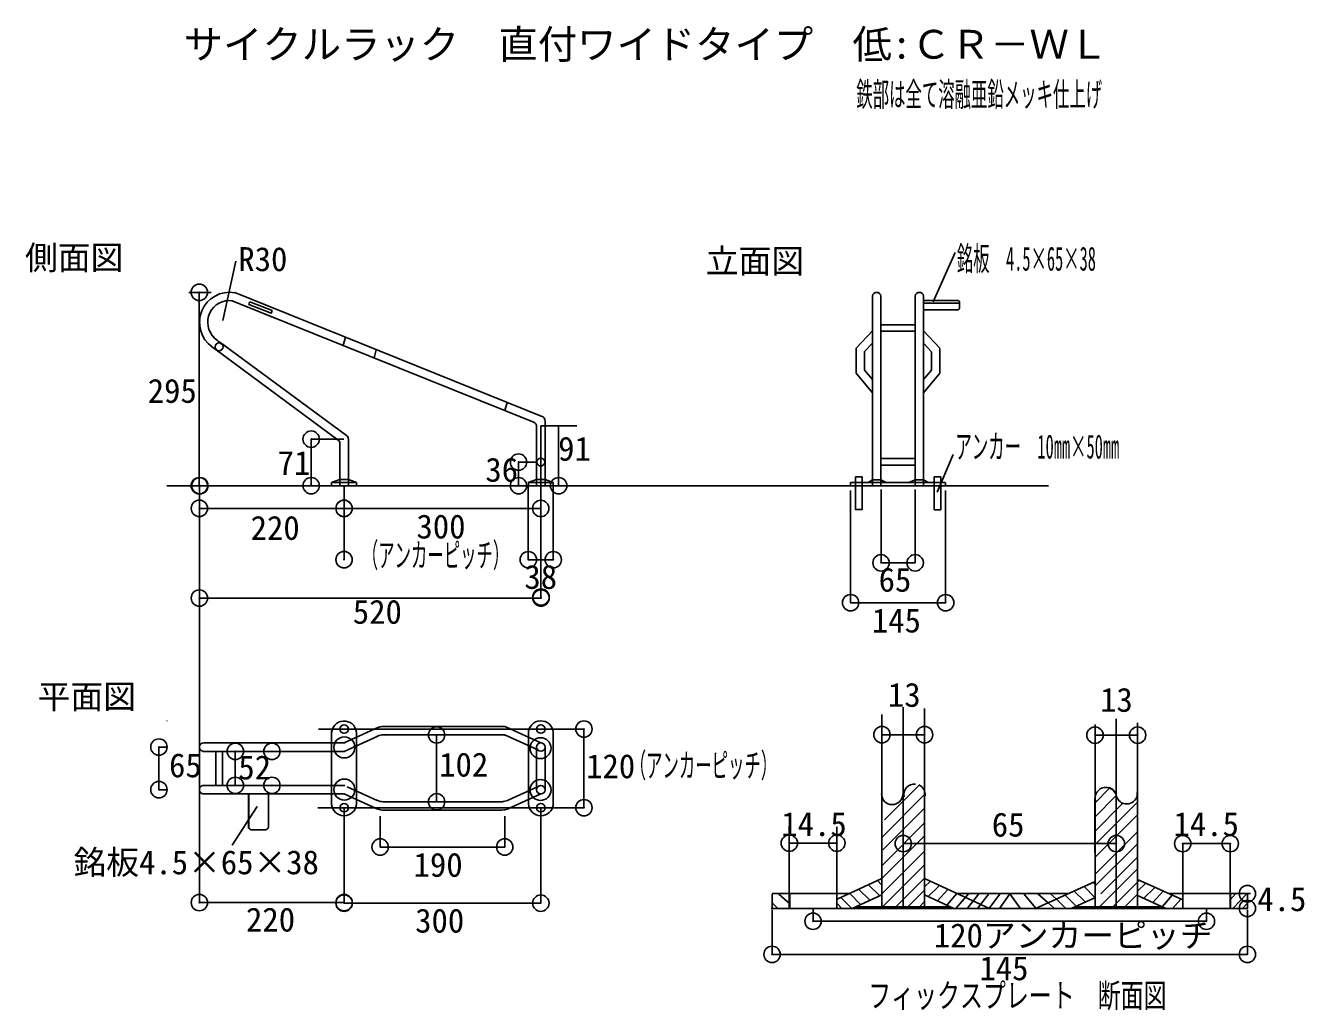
# Model space of a CAD drawing. Units: millimetres, scale not verified. Extents: x -12966 to -11015, y 5551 to 7054.
import ezdxf
from ezdxf.enums import TextEntityAlignment as Align

# ---------------------------------------------------------------- set-up
doc = ezdxf.new("R2010")
doc.units = ezdxf.units.MM
doc.header["$LTSCALE"] = 50
doc.header["$PDMODE"] = 32
doc.header["$PDSIZE"] = 25
doc.layers.add('0-0', color=7, linetype='Continuous')
doc.styles.add('ＭＳ ゴシック', font='')
doc.styles.get('ＭＳ ゴシック').set_extended_font_data('MS Gothic')

msp = doc.modelspace()

# ---------------------------------------------------------------- linework, layer by layer
at = {"layer": '0-0'}
for p, q in [((-12644.81, 6694.44), (-12664.61, 6604.14)), ((-11581.53, 6632.86), (-11547.83, 6708.02)), ((-12682.55, 6647.07), (-12716.62, 6647.07)), ((-12650.49, 6634.26), (-12189.57, 6448.47)), ((-12647.44, 6646.77), (-12646.14, 6646.54)), ((-12646.4, 6646.63), (-12176.9, 6457.38)), ((-12624.08, 6632.66), (-12625.08, 6628.67)), ((-12623.8, 6632.81), (-12589.67, 6619.35)), ((-11673.94, 6351.95), (-11673.94, 6640.74)), ((-11673.91, 6640.7), (-11673.92, 6640.69)), ((-11673.84, 6641.29), (-11673.91, 6640.7)), ((-11660.94, 6641.38), (-11660.94, 6641.87)), ((-11660.94, 6351.44), (-11660.94, 6641.35)), ((-11609.02, 6640.7), (-11609.02, 6640.69)), ((-11608.94, 6351.44), (-11608.94, 6641.83)), ((-11608.94, 6351), (-11608.94, 6641.46)), ((-11595.94, 6351.44), (-11595.94, 6641.17)), ((-11543.79, 6634.56), (-11595.91, 6634.56)), ((-11540.94, 6623.47), (-11540.94, 6631.77)), ((-12624.97, 6628.71), (-12591.04, 6615.25)), ((-12590.89, 6614.88), (-12589.67, 6619.44)), ((-11540.94, 6630.46), (-11595.88, 6630.46)), ((-11543.3, 6620.66), (-11595.88, 6620.66)), ((-12699.94, 6603.08), (-12700.13, 6603.08)), ((-12592.46, 6609.03), (-12592.44, 6609.12)), ((-11608.33, 6597.73), (-11660.79, 6597.73)), ((-12677.23, 6577.28), (-12679.02, 6579.1)), ((-12677.23, 6577.27), (-12672.9, 6573.4)), ((-12672.88, 6573.38), (-12671.32, 6572.29)), ((-12477.49, 6578.36), (-12481.27, 6566.33)), ((-11673.94, 6588.56), (-11698.94, 6561.76)), ((-11608.96, 6587.73), (-11660.79, 6587.73)), ((-11595.94, 6588.56), (-11570.94, 6561.78)), ((-12681.51, 6564.16), (-12674.27, 6558.66)), ((-12675.02, 6559.24), (-12488.59, 6421.71)), ((-12671.38, 6572.33), (-12667.3, 6569.61)), ((-12667.3, 6569.62), (-12662.92, 6566.48)), ((-12663.93, 6567.21), (-12475.9, 6428.5)), ((-12480.33, 6565.71), (-12480.33, 6565.53)), ((-12430.76, 6559.48), (-12433.83, 6547.21)), ((-11698.94, 6523.69), (-11698.94, 6561.74)), ((-11673.93, 6569.52), (-11685.94, 6556.64)), ((-11685.94, 6528.1), (-11685.94, 6556.67)), ((-11595.73, 6568.96), (-11583.93, 6556.45)), ((-11583.94, 6528.61), (-11583.94, 6556.32)), ((-11570.94, 6523.77), (-11570.94, 6561.22)), ((-11698.94, 6523.74), (-11673.94, 6493.97)), ((-11685.88, 6528.4), (-11674.07, 6514.33)), ((-11570.94, 6523.76), (-11595.94, 6493.96)), ((-11583.88, 6528.57), (-11595.87, 6514.27)), ((-12231.19, 6479.12), (-12234.59, 6466.71)), ((-12186.46, 6443.43), (-12186.43, 6443.42)), ((-12186.32, 6442.45), (-12186.32, 6352.08)), ((-12179.82, 6443.25), (-12179.82, 6352)), ((-12173.42, 6452.62), (-12173.32, 6450.78)), ((-12173.32, 6450.93), (-12173.32, 6351.73)), ((-12486.32, 6417.59), (-12486.32, 6352.06)), ((-12475.92, 6428.52), (-12475.57, 6428.22)), ((-12473.44, 6424.4), (-12473.42, 6424.31)), ((-12473.36, 6424.05), (-12473.32, 6423.54)), ((-12473.32, 6423.81), (-12473.32, 6352.04)), ((-11575.33, 6342.27), (-11550.98, 6399.82)), ((-11609.09, 6393.34), (-11660.92, 6393.34)), ((-11609.09, 6383.34), (-11660.92, 6383.34)), ((-12498.81, 6357.08), (-12486.31, 6361.56)), ((-12473.32, 6361.58), (-12486.46, 6361.58)), ((-12473.32, 6361.57), (-12460.84, 6357.07)), ((-12198.8, 6357.07), (-12186.33, 6361.56)), ((-12173.68, 6361.58), (-12186.51, 6361.58)), ((-12173.3, 6361.55), (-12160.86, 6357.1)), ((-11699.79, 6315.52), (-11699.79, 6365.56)), ((-11699.77, 6365.58), (-11689.81, 6365.56)), ((-11689.79, 6315.34), (-11689.79, 6365.56)), ((-11673.97, 6361.26), (-11680.71, 6356.78)), ((-11660.95, 6361.26), (-11673.96, 6361.26)), ((-11660.96, 6361.16), (-11653.05, 6356.84)), ((-11608.96, 6361.26), (-11618.2, 6356.75)), ((-11595.96, 6361.26), (-11608.97, 6361.26)), ((-11595.95, 6361.25), (-11588.63, 6356.77)), ((-11579.79, 6315.43), (-11579.79, 6365.37)), ((-11579.78, 6365.38), (-11569.81, 6365.38)), ((-11569.79, 6315.34), (-11569.79, 6365.37)), ((-11405.22, 6352.08), (-12750.32, 6352.08)), ((-11964.78, 6352.07), (-12715.07, 6352.07)), ((-12713.17, 6352.09), (-11874.81, 6352.09)), ((-12498.81, 6357.07), (-12498.81, 6352.12)), ((-12460.9, 6357.08), (-12498.8, 6357.08)), ((-12460.9, 6357.09), (-12460.9, 6352.11)), ((-12198.76, 6357.04), (-12198.76, 6352.09)), ((-12198.76, 6352.08), (-12046.51, 6352.08)), ((-12160.87, 6357.08), (-12198.75, 6357.08)), ((-12160.88, 6357.07), (-12160.88, 6352.08)), ((-11562.47, 6356.76), (-11707.47, 6356.76)), ((-11707.42, 6357.06), (-11707.42, 6352.06)), ((-11562.59, 6356.68), (-11562.59, 6352.44)), ((-11699.84, 6315.58), (-11689.88, 6315.56)), ((-11579.78, 6315.38), (-11569.81, 6315.38)), ((-11626.99, 5707.02), (-11626.99, 6014.33)), ((-11594.49, 5728.65), (-11594.49, 6012.28)), ((-12750.2, 5993.3), (-12749.8, 5993.3)), ((-11659.49, 5730.71), (-11659.49, 6003.03)), ((-11301.99, 5707.02), (-11301.99, 5996.15)), ((-11269.49, 5752.29), (-11269.49, 5990.28)), ((-12498.76, 5977.98), (-12498.76, 5864.37)), ((-12428.57, 5970.06), (-12479.76, 5946.79)), ((-12479.75, 5959.8), (-12428.48, 5983.1)), ((-12460.76, 5976.91), (-12460.76, 5865.34)), ((-12422.57, 5971.8), (-12235.85, 5971.8)), ((-12422.28, 5984.8), (-12237.4, 5984.8)), ((-12237.57, 5984.82), (-12236.11, 5984.68)), ((-12184.36, 5948.87), (-12233.6, 5971.26)), ((-12231.95, 5983.52), (-12179.77, 5959.82)), ((-12198.76, 5974.82), (-12198.76, 5866.64)), ((-12160.76, 5976.85), (-12160.76, 5864.8)), ((-11334.49, 5753.32), (-11334.49, 5987.93)), ((-12693.92, 5959.8), (-12477.92, 5959.8)), ((-12186.24, 5947.01), (-12186.24, 5953.92)), ((-12173.26, 5955.52), (-12173.26, 5955.48)), ((-12173.26, 5953.92), (-12173.26, 5887.37)), ((-12695.31, 5946.8), (-12478.88, 5946.8)), ((-12675.48, 5946.38), (-12675.48, 5894.73)), ((-12675.48, 5945.9), (-12675.48, 5894.79)), ((-12665.26, 5946.81), (-12665.26, 5894.77)), ((-12186.26, 5946.97), (-12186.26, 5888.59)), ((-12695.49, 5894.8), (-12478.91, 5894.8)), ((-12479.72, 5894.78), (-12479.44, 5894.65)), ((-12475.23, 5892.74), (-12429.1, 5871.77)), ((-12184.62, 5892.62), (-12228.46, 5872.66)), ((-11602.68, 5895.13), (-11655.6, 5842.21)), ((-12695.1, 5881.8), (-12479.59, 5881.8)), ((-12625.48, 5881.65), (-12625.48, 5829.79)), ((-12625.26, 5882.16), (-12625.26, 5831.49)), ((-12595.26, 5882.06), (-12595.26, 5831.86)), ((-12430.07, 5859.21), (-12479.76, 5881.8)), ((-12429.82, 5872.06), (-12424.9, 5870.51)), ((-12226.45, 5860.58), (-12179.77, 5881.8)), ((-11659.75, 5878.76), (-11659.75, 5706.9)), ((-11593.43, 5881.77), (-11659.71, 5815.49)), ((-11594.52, 5885.61), (-11594.52, 5707.49)), ((-11312.89, 5889.99), (-11334.99, 5867.9)), ((-11302.62, 5878.69), (-11334.99, 5846.32)), ((-11334.58, 5875.15), (-11334.14, 5707.46)), ((-11269.45, 5882.01), (-11269.45, 5707.46)), ((-12612.53, 5862.48), (-12650.63, 5803.43)), ((-12479.76, 5860.33), (-12479.76, 5809.94)), ((-12420.17, 5869.94), (-12415.64, 5869.84)), ((-12417.86, 5856.8), (-12242.07, 5856.8)), ((-12416.13, 5869.8), (-12242.35, 5869.8)), ((-12179.76, 5861.4), (-12179.76, 5810.21)), ((-11594.46, 5860.19), (-11658.17, 5796.48)), ((-11268.7, 5870.47), (-11333.96, 5805.21)), ((-11292.34, 5867.38), (-11333.96, 5825.76)), ((-11800.74, 5707.02), (-11800.74, 5832.44)), ((-11594.46, 5837.58), (-11659.2, 5772.84)), ((-11269.73, 5849.91), (-11334.99, 5784.66)), ((-12620.74, 5827.16), (-12599.76, 5827.16)), ((-11728.24, 5707.02), (-11728.24, 5831.42)), ((-11594.46, 5818.06), (-11658.69, 5753.83)), ((-11268.7, 5825.25), (-11333.44, 5760.51)), ((-11594.46, 5794.42), (-11658.69, 5730.2)), ((-11269.73, 5805.73), (-11334.56, 5740.9)), ((-11594.46, 5773.87), (-11659.1, 5709.23)), ((-11269.73, 5785.17), (-11325.74, 5729.17)), ((-11269.62, 5767.52), (-11330.49, 5706.65)), ((-11659.67, 5752.59), (-11727.98, 5721.33)), ((-11695.07, 5736.56), (-11678.07, 5719.56)), ((-11679.96, 5743.2), (-11662.87, 5726.11)), ((-11666.35, 5749.54), (-11659.9, 5743.09)), ((-11594.46, 5753.32), (-11637.8, 5709.97)), ((-11594.22, 5735.49), (-11620.07, 5709.64)), ((-11585.8, 5748.43), (-11594.39, 5739.99)), ((-11593.77, 5752.03), (-11495.39, 5707.16)), ((-11571.58, 5741.92), (-11589.35, 5725.03)), ((-11559.14, 5736.14), (-11574.69, 5718.66)), ((-11334.5, 5748.44), (-11426.24, 5706.45)), ((-11351.69, 5740.95), (-11334.27, 5723.53)), ((-11337.99, 5747.21), (-11334.17, 5743.39)), ((-11266.45, 5750.14), (-11309.2, 5707.4)), ((-11269.66, 5751.5), (-11200.74, 5720.07)), ((-11257.19, 5745.85), (-11269.61, 5733.65)), ((-11242.97, 5739.34), (-11260.75, 5722.45)), ((-11826.99, 5707.02), (-11826.99, 5728.65)), ((-11826.98, 5715.74), (-11818.72, 5707.48)), ((-11710.03, 5729.66), (-11826.7, 5729.66)), ((-11816.49, 5729.08), (-11799.97, 5714.15)), ((-11799.98, 5729.68), (-11799.98, 5709.13)), ((-11728.05, 5729.68), (-11728.05, 5709.13)), ((-11722.12, 5723.99), (-11705.29, 5707.17)), ((-11708.6, 5729.83), (-11691.92, 5713.15)), ((-11659.52, 5727.91), (-11704.91, 5707.14)), ((-11594.81, 5717.02), (-11602.3, 5709.54)), ((-11594.58, 5727.67), (-11549.66, 5707.18)), ((-11545.22, 5729.77), (-11560.18, 5712.44)), ((-11527.26, 5729.64), (-11546.85, 5707.26)), ((-11376.07, 5729.66), (-11545.24, 5729.66)), ((-11511.83, 5729.62), (-11529.08, 5707.41)), ((-11513.73, 5707.2), (-11496.67, 5729.24)), ((-11495.31, 5708.11), (-11479.76, 5729.09)), ((-11424.65, 5707.35), (-11442.92, 5729.4)), ((-11406.08, 5715.5), (-11421.93, 5729.4)), ((-11406.18, 5715.7), (-11397.01, 5707.68)), ((-11393.85, 5721.7), (-11402.15, 5729.24)), ((-11393.32, 5721.23), (-11379.19, 5707.09)), ((-11379.99, 5727.25), (-11363.31, 5710.57)), ((-11333.82, 5724.01), (-11370.94, 5707.02)), ((-11366.59, 5734.1), (-11349.46, 5716.98)), ((-11269.46, 5729.07), (-11291.39, 5707.13)), ((-11274.5, 5728.98), (-11274.18, 5728.83)), ((-11269.44, 5726.67), (-11226.38, 5707.03)), ((-11230.53, 5733.56), (-11246.09, 5716.08)), ((-11216.61, 5727.19), (-11231.57, 5709.86)), ((-11102.54, 5729.66), (-11221.54, 5729.66)), ((-11203.73, 5721.27), (-11216.22, 5706.99)), ((-11200.74, 5707.05), (-11200.74, 5729.68)), ((-11200.62, 5729.47), (-11200.62, 5707.29)), ((-11128.24, 5707.02), (-11128.24, 5728.65)), ((-11120.16, 5729.33), (-11127.95, 5720.68)), ((-11127.92, 5728.65), (-11127.92, 5709.13)), ((-11103.5, 5729.12), (-11123.62, 5707.48)), ((-11101.99, 5707.02), (-11101.99, 5728.65)), ((-11101.68, 5707.08), (-11828.25, 5707.08)), ((-11727.52, 5714.47), (-11720.53, 5707.16)), ((-11555.06, 5709.66), (-11699.52, 5709.66)), ((-11554.72, 5709.66), (-11697.31, 5709.66)), ((-11230.38, 5709.66), (-11365.71, 5709.66)), ((-11269.44, 5711.21), (-11273.52, 5707.13)), ((-11102.2, 5714.62), (-11109.12, 5707.48))]:
    msp.add_line(p, q, dxfattribs=at)
at = {"layer": '0-0', "color": 4}
for p, q in [((-12700.61, 6647.09), (-12700.61, 6352.07)), ((-12699.63, 6604.69), (-12699.63, 6604.81)), ((-12125.06, 6443.43), (-12179.6, 6443.43)), ((-12152.54, 6352.07), (-12152.54, 6441.93)), ((-12529.98, 6352.09), (-12529.98, 6423.09)), ((-12529.98, 6423.09), (-12480.26, 6423.09)), ((-12213.73, 6352.07), (-12213.73, 6388.07)), ((-12213.73, 6388.07), (-12186.32, 6388.07)), ((-12699.68, 6352.07), (-12700.61, 6352.07)), ((-12700.48, 5715.23), (-12700.48, 6351.99)), ((-12529.98, 6352.09), (-12480.26, 6352.09)), ((-12479.82, 6317.36), (-12479.82, 6352.86)), ((-12479.82, 6239.33), (-12479.82, 6351.89)), ((-12479.82, 6239.1), (-12479.82, 6351.27)), ((-12213.73, 6352.07), (-12186.32, 6352.07)), ((-12198.82, 6239.18), (-12198.82, 6351.31)), ((-12016.16, 6352.08), (-12180.22, 6352.08)), ((-12179.82, 6351.92), (-12179.82, 6352.86)), ((-12179.49, 6182.23), (-12179.49, 6352.87)), ((-12124.95, 6352.08), (-12179.49, 6352.08)), ((-12179.49, 6180.69), (-12179.49, 6351.99)), ((-12152.54, 6352.07), (-12178.57, 6352.07)), ((-12160.82, 6239.18), (-12160.82, 6351.31)), ((-11707.29, 6173.59), (-11707.29, 6344.99)), ((-11660.79, 6234.43), (-11660.79, 6346.12)), ((-11608.79, 6234.43), (-11608.79, 6346.12)), ((-11562.29, 6173.59), (-11562.29, 6344.99)), ((-12479.82, 6317.52), (-12700.48, 6317.52)), ((-12700.48, 6317.52), (-12700.48, 6294.31)), ((-12479.82, 6317.52), (-12479.82, 6294.31)), ((-12179.82, 6317.36), (-12479.82, 6317.36)), ((-12160.82, 6239.18), (-12198.82, 6239.18)), ((-11660.79, 6234.43), (-11608.79, 6234.43)), ((-12179.49, 6180.69), (-12700.48, 6180.69)), ((-11707.29, 6173.59), (-11562.29, 6173.59)), ((-12518.7, 5980.8), (-12114.14, 5980.8)), ((-12338.66, 5971.8), (-12338.66, 5869.8)), ((-12338.66, 5971.8), (-12322.48, 5971.8)), ((-12113.97, 5980.8), (-12179.84, 5980.8)), ((-12113.97, 5980.8), (-12113.97, 5860.8)), ((-11659.49, 5972.2), (-11659.49, 5709.13)), ((-11659.49, 5972.2), (-11594.49, 5972.2)), ((-11594.49, 5972.2), (-11594.49, 5707.19)), ((-11334.49, 5971.5), (-11269.49, 5971.5)), ((-11334.49, 5971.5), (-11334.49, 5729.68)), ((-11269.49, 5971.5), (-11269.49, 5727.63)), ((-12762.28, 5888.3), (-12762.28, 5953.3)), ((-12762.28, 5953.3), (-12750.08, 5953.3)), ((-12589.82, 5946.8), (-12655.4, 5946.8)), ((-12645.71, 5946.8), (-12646.68, 5946.8)), ((-12645.71, 5894.8), (-12645.71, 5946.8)), ((-12589.82, 5894.8), (-12655.4, 5894.8)), ((-12645.71, 5894.8), (-12646.68, 5894.8)), ((-12762.28, 5888.3), (-12750.08, 5888.3)), ((-12520.03, 5860.8), (-12114.14, 5860.8)), ((-12338.66, 5869.8), (-12322.48, 5869.8)), ((-12113.97, 5860.8), (-12179.84, 5860.8)), ((-12700.48, 5716.07), (-12700.48, 5848.9)), ((-12479.76, 5716.07), (-12479.76, 5848.9)), ((-12479.76, 5715.17), (-12479.76, 5847.79)), ((-12424.76, 5800.82), (-12424.76, 5847.79)), ((-12234.76, 5800.82), (-12234.76, 5847.79)), ((-12179.76, 5715.17), (-12179.76, 5847.79)), ((-12234.76, 5800.82), (-12424.76, 5800.82)), ((-11800.74, 5806.75), (-11728.24, 5806.75)), ((-11800.74, 5806.75), (-11800.74, 5707.7)), ((-11728.24, 5806.75), (-11728.24, 5707.07)), ((-11626.99, 5806.02), (-11301.99, 5806.02)), ((-11626.99, 5806.02), (-11626.99, 5706.26)), ((-11301.99, 5806.02), (-11301.99, 5707.09)), ((-11200.74, 5806.02), (-11128.24, 5806.02)), ((-11200.74, 5805.73), (-11200.74, 5707.05)), ((-11128.24, 5804.7), (-11128.24, 5706.26)), ((-12479.76, 5716.07), (-12700.48, 5716.07)), ((-12179.76, 5715.17), (-12479.76, 5715.17)), ((-11102.01, 5707.16), (-11102.01, 5729.66)), ((-11102.01, 5729.66), (-11097.09, 5729.66)), ((-11826.99, 5637.01), (-11826.99, 5705.08)), ((-11764.49, 5687.48), (-11764.49, 5707.43)), ((-11164.49, 5687.48), (-11164.49, 5707.43)), ((-11101.99, 5637.01), (-11101.99, 5705.08)), ((-11764.49, 5687.48), (-11164.49, 5687.48)), ((-11826.99, 5637.01), (-11101.99, 5637.01))]:
    msp.add_line(p, q, dxfattribs=at)
at = {"layer": '0-0'}
for points in [[(-12236.11, 5984.65), (-12235.15, 5984.5), (-12234.88, 5984.46), (-12233.68, 5984.07), (-12232.76, 5983.78), (-12232.14, 5983.58), (-12231.91, 5983.5)], [(-12235.88, 5971.8), (-12235.36, 5971.75), (-12234.94, 5971.69), (-12234.79, 5971.67), (-12234.61, 5971.6), (-12234.29, 5971.49), (-12233.92, 5971.37), (-12233.58, 5971.25)], [(-12242.07, 5869.8), (-12238.91, 5870), (-12237.12, 5870.2), (-12234.76, 5870.6), (-12232.72, 5871.2), (-12230.65, 5871.84), (-12228.37, 5872.76)], [(-12430.68, 5859.43), (-12427.89, 5858.65), (-12424.51, 5857.5), (-12421.91, 5857.21), (-12417.86, 5856.92)], [(-12424.8, 5870.42), (-12422.68, 5870.22), (-12420.37, 5869.94)], [(-12241.91, 5856.86), (-12239.03, 5857.06), (-12236.4, 5857.34), (-12234.76, 5857.66), (-12230.77, 5858.82), (-12226.41, 5860.62)], [(-11480.06, 5707.2), (-11464.21, 5729.4), (-11448.66, 5707.65)]]:
    msp.add_lwpolyline(points, dxfattribs=at)
for centre, radius in [((-12670.48, 6564.04), 6), ((-12179.79, 6388.17), 6), ((-12479.41, 5952.79), 16), ((-12479.76, 5980.79), 6.5), ((-12179.76, 5980.81), 6.5), ((-12180.18, 5951.63), 16), ((-12179.72, 5953.33), 6.5), ((-12479.41, 5888.42), 16), ((-12180.18, 5887.84), 16), ((-12179.76, 5888.28), 6.5), ((-12479.75, 5860.79), 6.5), ((-12179.76, 5860.79), 6.5)]:
    msp.add_circle(centre, radius, dxfattribs=at)
for centre, radius, start, end in [((-12654.32, 6601.24), 46, 80.30468, 234.63824), ((-12654.79, 6601.52), 33, 81.83428, 227.07522), ((-11667.38, 6640.59), 6.5, 5.9728, 173.81065), ((-11602.49, 6640.59), 6.5, 5.9728, 173.81065), ((-11543.93, 6631.56), 3, 3.84082, 89.16205), ((-12620.26, 6596.36), 30, 85.12434, 85.12458), ((-12620.26, 6596.36), 30, 85.12639, 85.12752), ((-12620.26, 6596.36), 30, 85.12843, 85.13026), ((-11543.93, 6623.6), 3, 282.19699, 5.33124), ((-12658.68, 6607.29), 41, 185.31797, 185.65948), ((-12179.38, 6451.91), 6, 6.7874, 74.54246), ((-12192.39, 6443.09), 6, 352.16074, 73.49564), ((-12192.45, 6441.97), 6, 354.86895, 355.72769), ((-12492.31, 6417.01), 6, 353.4373, 58.17987), ((-12479.57, 6424.04), 6, 60.24496, 60.55248), ((-12479.34, 6423.56), 6, 4.44479, 52.49543), ((-12492.32, 6415.25), 6, 352.49968, 5.95094), ((-12479.87, 5973.99), 19, 6.37365, 181.07338), ((-12179.7, 5974.29), 19, 4.73418, 179.99868), ((-12420.33, 5964.74), 20, 87.01958, 119.85902), ((-12420.09, 5951.9), 20, 82.13454, 118.74397), ((-12179.7, 5974.29), 19, 184.6594, 184.7176), ((-12179.7, 5974.29), 19, 351.94817, 351.97833), ((-12693.99, 5953.3), 6.5, 87.5583, 258.10054), ((-12693.99, 5888.25), 6.5, 85.91438, 276.67989), ((-11609.87, 5880.74), 16.25, 84.28941, 191.30993), ((-11609.87, 5880.74), 16.25, 352.87498, 65.15761), ((-11318.03, 5875.6), 16.25, 14.03624, 198.43495), ((-11317, 5875.6), 16.25, 37.87498, 78.69007), ((-11643.79, 5881.77), 16.25, 180, 357.13759), ((-11286.17, 5882.8), 16.25, 172.87498, 330.9454), ((-11286.17, 5882.8), 16.25, 333.43495, 3.57633), ((-12479.87, 5867.46), 19, 185.06571, 353.89508), ((-12179.6, 5867.54), 19, 182.13039, 355.49795), ((-12620.28, 5832.04), 5, 172.61396, 284.53446), ((-12600.22, 5832.04), 5, 252.21611, 4.23639)]:
    msp.add_arc(centre, radius, start, end, dxfattribs=at)
at = {"layer": '0-0', "color": 4}
for p in [(-12700.61, 6647.09), (-12529.98, 6423.09), (-12213.73, 6388.07), (-12700.61, 6352.07), (-12699.68, 6352.07), (-12529.98, 6352.09), (-12213.73, 6352.07), (-12152.54, 6352.07), (-12700.48, 6317.52), (-12479.82, 6317.52), (-12479.82, 6317.36), (-12179.82, 6317.36), (-12479.82, 6239.33), (-12479.82, 6239.1), (-12198.82, 6239.18), (-12160.82, 6239.18), (-11660.79, 6234.43), (-11608.79, 6234.43), (-12700.48, 6180.69), (-12179.49, 6182.23), (-12179.49, 6180.69), (-11707.29, 6173.59), (-11562.29, 6173.59), (-12113.97, 5980.8), (-12338.66, 5971.8), (-11659.49, 5972.2), (-11594.49, 5972.2), (-11334.49, 5971.5), (-11269.49, 5971.5), (-12762.28, 5953.3), (-12645.71, 5946.8), (-12589.82, 5946.8), (-12762.28, 5888.3), (-12645.71, 5894.8), (-12589.82, 5894.8), (-12338.66, 5869.8), (-12113.97, 5860.8), (-12424.76, 5800.82), (-12234.76, 5800.82), (-11800.74, 5806.75), (-11728.24, 5806.75), (-11626.99, 5806.02), (-11301.99, 5806.02), (-11200.74, 5806.02), (-11128.24, 5806.02), (-11102.01, 5729.66), (-12700.48, 5716.07), (-12479.76, 5716.07), (-12479.76, 5715.17), (-12179.76, 5715.17), (-11102.01, 5707.16), (-11764.49, 5687.48), (-11164.49, 5687.48), (-11826.99, 5637.01), (-11101.99, 5637.01)]:
    msp.add_point(p, dxfattribs=at)

# ---------------------------------------------------------------- texts
at = {"layer": '0-0', "style": 'ＭＳ ゴシック'}
for s, height, p in [('サイクルラック\u3000直付ワイドタイプ\u3000低:ＣＲ－ＷＬ', 43.99, (-12724.4, 6990.34)), ('側面図', 36.66, (-12966.5, 6670.75)), ('R30', 36.66, (-12641.1, 6668.46)), ('立面図', 36.66, (-11928.17, 6665.59)), ('295', 36.66, (-12779.28, 6467.51)), ('91', 36.66, (-12153.34, 6379.22)), ('71', 36.66, (-12581.08, 6357.5)), ('36', 36.66, (-12264.33, 6347.15)), ('220', 36.66, (-12622.31, 6258.49)), ('300', 36.66, (-12369.41, 6260.53)), ('38', 36.66, (-12204.79, 6183.66)), ('65', 36.66, (-11664.46, 6179.31)), ('520', 36.66, (-12466.47, 6130.45)), ('145', 36.66, (-11674.83, 6117.11)), ('平面図', 36.66, (-12947.18, 6001.03)), ('13', 36.66, (-11650.31, 6003.72)), ('13', 36.66, (-11326.76, 5996.14)), ('65', 36.66, (-12746.77, 5896.19)), ('52', 36.66, (-12641.1, 5892.96)), ('102', 36.66, (-12334.74, 5897.28)), ('120', 36.66, (-12110.66, 5894.85)), ('14.5', 36.66, (-11812.93, 5806.56)), ('65', 36.66, (-11491.91, 5805.71)), ('14.5', 36.66, (-11214.7, 5806.56)), ('銘板4.5×65×38', 36.66, (-12892.52, 5748.2)), ('190', 36.66, (-12373.75, 5744.38)), ('4.5', 36.66, (-11086.91, 5692)), ('220', 36.66, (-12629.36, 5660.81)), ('300', 36.66, (-12371.37, 5659.21)), ('120アンカーピッチ', 36.66, (-11580.26, 5636.69)), ('145', 36.66, (-11510.72, 5586.57))]:
    msp.add_text(s, height=height, dxfattribs=at).set_placement(p, align=Align.BOTTOM_LEFT)
for s, width, p in [('鉄部は全て溶融亜鉛メッキ仕上げ', 0.5, (-11698.62, 6919.88)), ('銘板\u30004.5×65×38', 0.5, (-11545.24, 6669.15)), ('アンカー\u300010㎜×50㎜', 0.5, (-11547.36, 6382.54)), ('（アンカーピッチ）', 0.5, (-12452.82, 6216.89)), ('（アンカーピッチ）', 0.5, (-12044.21, 5896.18)), ('フィックスプレート\u3000断面図', 0.7, (-11680.46, 5544.95))]:
    msp.add_text(s, height=36.66, dxfattribs=dict(at, width=width)).set_placement(p, align=Align.BOTTOM_LEFT)

doc.saveas('drawing.dxf')
